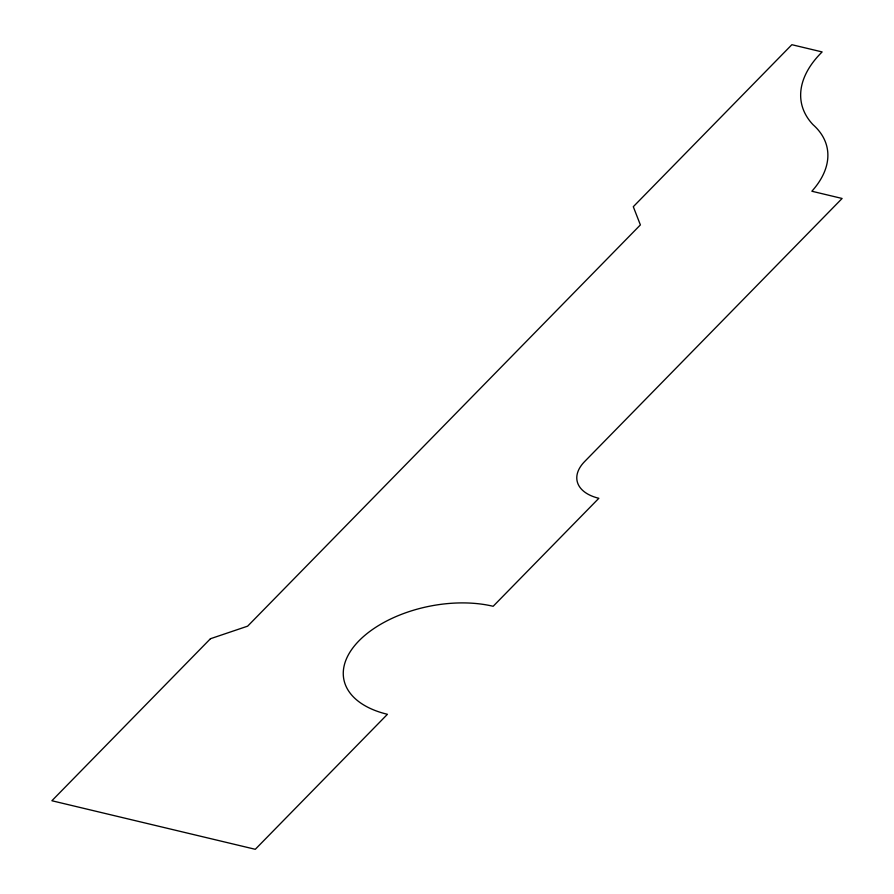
<?xml version="1.0" encoding="UTF-8"?>
<svg xmlns="http://www.w3.org/2000/svg" width="894" height="894" viewBox="0 0 894 894"><rect width="100%" height="100%" fill="white"/><g stroke="black" fill="none" stroke-linecap="round" stroke-linejoin="round"><path stroke-width="1.34" d="M210.448 638.729L51.886 800.745L255.293 849.3L387.437 714.295A98.329 55.126 -11.3 0 1 358.93 640.864A98.329 55.126 -11.3 0 1 493.153 606.288L598.857 498.282A49.17 27.569 -11.3 0 1 584.609 461.572L842.114 198.468L811.853 191.238A116.946 65.564 -11.3 0 0 812.992 124.657A126.546 70.95 -11.3 0 1 822.134 51.93L791.861 44.7L633.298 206.704L640.383 224.908L247.649 626.158L210.448 638.729"/></g></svg>
